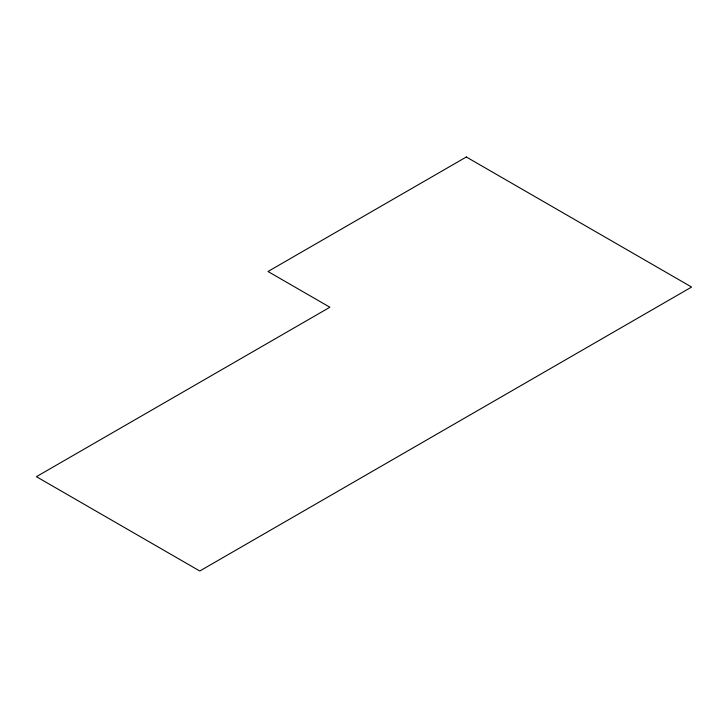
<?xml version="1.0" encoding="UTF-8"?>
<svg xmlns="http://www.w3.org/2000/svg" width="728" height="728" viewBox="0 0 728 728"><rect width="100%" height="100%" fill="white"/><g stroke="black" fill="none" stroke-linecap="round" stroke-linejoin="round"><path stroke-width="1.09" d="M466.32 156.993L267.986 271.499L329.893 307.243L36.4 476.685L199.772 571.007L691.6 287.05L466.32 156.993"/></g></svg>
